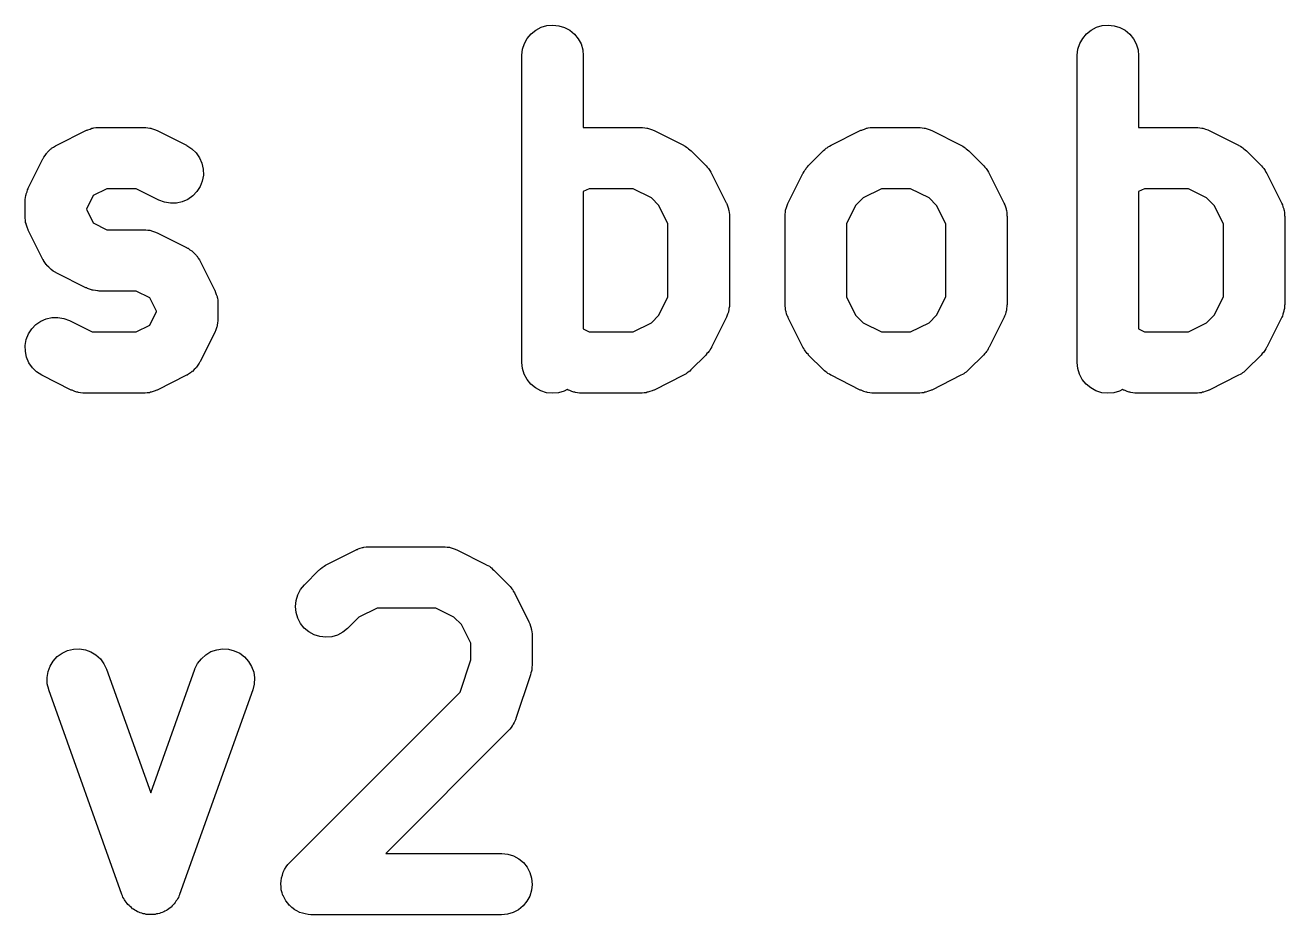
# Model space of a CAD drawing. Extents: x 89.4 to 162.8, y -140.2 to -79.8.
# Drawn here: x 144.73 to 150.89, y -139.26 to -134.91 of the extents above; entities that cross this region are included whole.
import ezdxf

# ---------------------------------------------------------------- set-up
doc = ezdxf.new("R2010")
doc.units = 0
doc.header["$MEASUREMENT"] = 0
doc.layers.add('BLACK', color=7, linetype='CONTINUOUS')

msp = doc.modelspace()

# ---------------------------------------------------------------- linework, layer by layer
at = {"layer": 'BLACK', "linetype": 'CONTINUOUS'}
for p, q in [((147.183, -134.979), (147.202, -134.956)), ((147.202, -134.956), (147.225, -134.938)), ((147.225, -134.938), (147.251, -134.924)), ((147.251, -134.924), (147.279, -134.916)), ((147.279, -134.916), (147.308, -134.914)), ((147.308, -134.914), (147.337, -134.917)), ((147.337, -134.917), (147.365, -134.925)), ((147.365, -134.925), (147.391, -134.939)), ((147.391, -134.939), (147.414, -134.958)), ((147.414, -134.958), (147.432, -134.981)), ((149.898, -134.979), (149.916, -134.956)), ((149.916, -134.956), (149.939, -134.938)), ((149.939, -134.938), (149.965, -134.924)), ((149.965, -134.924), (149.993, -134.916)), ((149.993, -134.916), (150.022, -134.914)), ((150.022, -134.914), (150.052, -134.917)), ((150.052, -134.917), (150.08, -134.925)), ((150.08, -134.925), (150.105, -134.939)), ((150.105, -134.939), (150.128, -134.958)), ((150.128, -134.958), (150.146, -134.981)), ((147.16, -135.032), (147.169, -135.004)), ((147.169, -135.004), (147.183, -134.979)), ((147.432, -134.981), (147.446, -135.006)), ((147.446, -135.006), (147.454, -135.034)), ((149.875, -135.032), (149.884, -135.004)), ((149.884, -135.004), (149.898, -134.979)), ((150.146, -134.981), (150.16, -135.006)), ((150.16, -135.006), (150.169, -135.034)), ((147.157, -135.061), (147.16, -135.032)), ((147.157, -135.064), (147.157, -135.061)), ((147.157, -136.564), (147.157, -135.064)), ((147.454, -135.034), (147.457, -135.064)), ((147.457, -135.064), (147.457, -135.414)), ((149.871, -135.061), (149.875, -135.032)), ((149.871, -135.064), (149.871, -135.061)), ((149.871, -136.564), (149.871, -135.064)), ((150.169, -135.034), (150.171, -135.064)), ((150.171, -135.064), (150.171, -135.414)), ((144.883, -135.501), (145.026, -135.429)), ((145.026, -135.429), (145.028, -135.428)), ((145.028, -135.428), (145.032, -135.427)), ((145.032, -135.427), (145.036, -135.425)), ((145.036, -135.425), (145.046, -135.422)), ((145.046, -135.422), (145.055, -135.418)), ((145.055, -135.418), (145.059, -135.418)), ((145.059, -135.418), (145.064, -135.416)), ((145.064, -135.416), (145.074, -135.415)), ((145.074, -135.415), (145.084, -135.414)), ((145.084, -135.414), (145.088, -135.414)), ((145.088, -135.414), (145.093, -135.414)), ((145.093, -135.414), (145.307, -135.414)), ((145.307, -135.414), (145.309, -135.414)), ((145.309, -135.414), (145.314, -135.414)), ((145.314, -135.414), (145.318, -135.414)), ((145.318, -135.414), (145.328, -135.416)), ((145.328, -135.416), (145.338, -135.417)), ((145.338, -135.417), (145.343, -135.418)), ((145.343, -135.418), (145.347, -135.419)), ((145.347, -135.419), (145.356, -135.423)), ((145.356, -135.423), (145.366, -135.426)), ((145.366, -135.426), (145.37, -135.428)), ((145.37, -135.428), (145.374, -135.429)), ((145.374, -135.429), (145.517, -135.501)), ((147.457, -135.414), (147.736, -135.414)), ((147.736, -135.414), (147.738, -135.414)), ((147.738, -135.414), (147.742, -135.414)), ((147.742, -135.414), (147.747, -135.414)), ((147.747, -135.414), (147.757, -135.416)), ((147.757, -135.416), (147.767, -135.417)), ((147.767, -135.417), (147.771, -135.418)), ((147.771, -135.418), (147.775, -135.419)), ((147.775, -135.419), (147.785, -135.423)), ((147.785, -135.423), (147.795, -135.426)), ((147.795, -135.426), (147.799, -135.428)), ((147.799, -135.428), (147.803, -135.429)), ((147.803, -135.429), (147.946, -135.501)), ((148.669, -135.501), (148.811, -135.429)), ((148.811, -135.429), (148.813, -135.428)), ((148.813, -135.428), (148.818, -135.427)), ((148.818, -135.427), (148.821, -135.425)), ((148.821, -135.425), (148.831, -135.422)), ((148.831, -135.422), (148.841, -135.418)), ((148.841, -135.418), (148.845, -135.418)), ((148.845, -135.418), (148.849, -135.416)), ((148.849, -135.416), (148.86, -135.415)), ((148.86, -135.415), (148.87, -135.414)), ((148.87, -135.414), (148.874, -135.414)), ((148.874, -135.414), (148.879, -135.414)), ((148.879, -135.414), (149.093, -135.414)), ((149.093, -135.414), (149.095, -135.414)), ((149.095, -135.414), (149.099, -135.414)), ((149.099, -135.414), (149.104, -135.414)), ((149.104, -135.414), (149.114, -135.416)), ((149.114, -135.416), (149.124, -135.417)), ((149.124, -135.417), (149.128, -135.418)), ((149.128, -135.418), (149.133, -135.419)), ((149.133, -135.419), (149.142, -135.423)), ((149.142, -135.423), (149.152, -135.426)), ((149.152, -135.426), (149.156, -135.428)), ((149.156, -135.428), (149.16, -135.429)), ((149.16, -135.429), (149.303, -135.501)), ((150.171, -135.414), (150.45, -135.414)), ((150.45, -135.414), (150.452, -135.414)), ((150.452, -135.414), (150.456, -135.414)), ((150.456, -135.414), (150.461, -135.414)), ((150.461, -135.414), (150.471, -135.416)), ((150.471, -135.416), (150.481, -135.417)), ((150.481, -135.417), (150.485, -135.418)), ((150.485, -135.418), (150.49, -135.419)), ((150.49, -135.419), (150.499, -135.423)), ((150.499, -135.423), (150.509, -135.426)), ((150.509, -135.426), (150.513, -135.428)), ((150.513, -135.428), (150.517, -135.429)), ((150.517, -135.429), (150.66, -135.501)), ((144.858, -135.516), (144.868, -135.51)), ((144.868, -135.51), (144.877, -135.504)), ((144.877, -135.504), (144.88, -135.503)), ((144.88, -135.503), (144.883, -135.501)), ((145.517, -135.501), (145.519, -135.502)), ((145.519, -135.502), (145.544, -135.518)), ((147.946, -135.501), (147.948, -135.502)), ((147.948, -135.502), (147.955, -135.506)), ((147.955, -135.506), (147.962, -135.51)), ((147.962, -135.51), (147.967, -135.514)), ((147.967, -135.514), (147.972, -135.518)), ((148.644, -135.516), (148.649, -135.513)), ((148.649, -135.513), (148.654, -135.509)), ((148.654, -135.509), (148.661, -135.505)), ((148.661, -135.505), (148.669, -135.501)), ((149.303, -135.501), (149.305, -135.502)), ((149.305, -135.502), (149.312, -135.506)), ((149.312, -135.506), (149.319, -135.51)), ((149.319, -135.51), (149.324, -135.514)), ((149.324, -135.514), (149.329, -135.518)), ((150.66, -135.501), (150.662, -135.502)), ((150.662, -135.502), (150.669, -135.506)), ((150.669, -135.506), (150.676, -135.51)), ((150.676, -135.51), (150.681, -135.514)), ((150.681, -135.514), (150.686, -135.518)), ((144.744, -135.711), (144.816, -135.568)), ((144.816, -135.568), (144.817, -135.566)), ((144.817, -135.566), (144.819, -135.563)), ((144.819, -135.563), (144.82, -135.56)), ((144.82, -135.56), (144.827, -135.551)), ((144.827, -135.551), (144.833, -135.541)), ((144.833, -135.541), (144.835, -135.539)), ((144.835, -135.539), (144.837, -135.537)), ((144.837, -135.537), (144.845, -135.529)), ((144.845, -135.529), (144.853, -135.52)), ((144.853, -135.52), (144.856, -135.519)), ((144.856, -135.519), (144.858, -135.516)), ((145.544, -135.518), (145.565, -135.538)), ((145.565, -135.538), (145.581, -135.562)), ((145.581, -135.562), (145.593, -135.589)), ((147.972, -135.518), (147.978, -135.524)), ((147.978, -135.524), (147.985, -135.529)), ((147.985, -135.529), (148.056, -135.6)), ((148.558, -135.6), (148.63, -135.529)), ((148.63, -135.529), (148.631, -135.527)), ((148.631, -135.527), (148.638, -135.522)), ((148.638, -135.522), (148.644, -135.516)), ((149.329, -135.518), (149.335, -135.524)), ((149.335, -135.524), (149.342, -135.529)), ((149.342, -135.529), (149.413, -135.6)), ((150.686, -135.518), (150.692, -135.524)), ((150.692, -135.524), (150.699, -135.529)), ((150.699, -135.529), (150.77, -135.6)), ((145.593, -135.589), (145.599, -135.618)), ((145.599, -135.618), (145.6, -135.647)), ((148.056, -135.6), (148.058, -135.602)), ((148.058, -135.602), (148.063, -135.608)), ((148.063, -135.608), (148.069, -135.615)), ((148.069, -135.615), (148.072, -135.62)), ((148.072, -135.62), (148.076, -135.625)), ((148.076, -135.625), (148.08, -135.632)), ((148.08, -135.632), (148.084, -135.639)), ((148.53, -135.639), (148.531, -135.637)), ((148.531, -135.637), (148.536, -135.63)), ((148.536, -135.63), (148.54, -135.623)), ((148.54, -135.623), (148.544, -135.618)), ((148.544, -135.618), (148.547, -135.613)), ((148.547, -135.613), (148.553, -135.607)), ((148.553, -135.607), (148.558, -135.6)), ((149.413, -135.6), (149.415, -135.602)), ((149.415, -135.602), (149.42, -135.608)), ((149.42, -135.608), (149.426, -135.615)), ((149.426, -135.615), (149.429, -135.62)), ((149.429, -135.62), (149.433, -135.625)), ((149.433, -135.625), (149.437, -135.632)), ((149.437, -135.632), (149.441, -135.639)), ((150.77, -135.6), (150.772, -135.602)), ((150.772, -135.602), (150.777, -135.608)), ((150.777, -135.608), (150.783, -135.615)), ((150.783, -135.615), (150.786, -135.62)), ((150.786, -135.62), (150.79, -135.625)), ((150.79, -135.625), (150.794, -135.632)), ((150.794, -135.632), (150.798, -135.639)), ((145.594, -135.676), (145.584, -135.703)), ((145.6, -135.647), (145.594, -135.676)), ((148.084, -135.639), (148.156, -135.782)), ((148.459, -135.782), (148.53, -135.639)), ((149.441, -135.639), (149.513, -135.782)), ((150.798, -135.639), (150.87, -135.782)), ((144.729, -135.767), (144.731, -135.757)), ((144.731, -135.757), (144.732, -135.747)), ((144.732, -135.747), (144.733, -135.742)), ((144.733, -135.742), (144.734, -135.738)), ((144.734, -135.738), (144.738, -135.729)), ((144.738, -135.729), (144.741, -135.719)), ((144.741, -135.719), (144.743, -135.715)), ((144.743, -135.715), (144.744, -135.711)), ((145.062, -135.747), (145.029, -135.813)), ((145.128, -135.714), (145.062, -135.747)), ((145.272, -135.714), (145.128, -135.714)), ((145.383, -135.769), (145.272, -135.714)), ((145.548, -135.749), (145.524, -135.766)), ((145.568, -135.728), (145.548, -135.749)), ((145.584, -135.703), (145.568, -135.728)), ((147.485, -135.714), (147.457, -135.728)), ((147.457, -135.728), (147.457, -136.399)), ((147.7, -135.714), (147.485, -135.714)), ((147.79, -135.758), (147.7, -135.714)), ((147.827, -135.795), (147.79, -135.758)), ((148.825, -135.758), (148.788, -135.795)), ((148.914, -135.714), (148.825, -135.758)), ((149.057, -135.714), (148.914, -135.714)), ((149.147, -135.758), (149.057, -135.714)), ((149.184, -135.795), (149.147, -135.758)), ((150.2, -135.714), (150.171, -135.728)), ((150.171, -135.728), (150.171, -136.399)), ((150.415, -135.714), (150.2, -135.714)), ((150.504, -135.758), (150.415, -135.714)), ((150.541, -135.795), (150.504, -135.758)), ((144.729, -135.771), (144.729, -135.767)), ((144.729, -135.776), (144.729, -135.771)), ((144.729, -135.778), (144.729, -135.776)), ((144.729, -135.849), (144.729, -135.778)), ((145.029, -135.813), (145.029, -135.814)), ((145.029, -135.814), (145.062, -135.88)), ((145.41, -135.78), (145.383, -135.769)), ((145.439, -135.785), (145.41, -135.78)), ((145.468, -135.784), (145.439, -135.785)), ((145.497, -135.777), (145.468, -135.784)), ((145.524, -135.766), (145.497, -135.777)), ((147.871, -135.885), (147.827, -135.795)), ((148.156, -135.782), (148.157, -135.784)), ((148.157, -135.784), (148.158, -135.788)), ((148.158, -135.788), (148.16, -135.792)), ((148.16, -135.792), (148.163, -135.802)), ((148.163, -135.802), (148.167, -135.812)), ((148.167, -135.812), (148.167, -135.816)), ((148.167, -135.816), (148.169, -135.82)), ((148.169, -135.82), (148.17, -135.83)), ((148.445, -135.828), (148.446, -135.818)), ((148.446, -135.818), (148.447, -135.814)), ((148.447, -135.814), (148.448, -135.81)), ((148.448, -135.81), (148.452, -135.8)), ((148.452, -135.8), (148.455, -135.79)), ((148.455, -135.79), (148.457, -135.786)), ((148.457, -135.786), (148.459, -135.782)), ((148.788, -135.795), (148.743, -135.885)), ((149.229, -135.885), (149.184, -135.795)), ((149.513, -135.782), (149.514, -135.784)), ((149.514, -135.784), (149.515, -135.788)), ((149.515, -135.788), (149.517, -135.792)), ((149.517, -135.792), (149.52, -135.802)), ((149.52, -135.802), (149.524, -135.812)), ((149.524, -135.812), (149.524, -135.816)), ((149.524, -135.816), (149.526, -135.82)), ((149.526, -135.82), (149.527, -135.83)), ((150.586, -135.885), (150.541, -135.795)), ((150.87, -135.782), (150.871, -135.784)), ((150.871, -135.784), (150.872, -135.788)), ((150.872, -135.788), (150.874, -135.792)), ((150.874, -135.792), (150.877, -135.802)), ((150.877, -135.802), (150.881, -135.812)), ((150.881, -135.812), (150.882, -135.816)), ((150.882, -135.816), (150.883, -135.82)), ((150.883, -135.82), (150.884, -135.83)), ((144.729, -135.854), (144.729, -135.849)), ((144.729, -135.858), (144.729, -135.854)), ((144.73, -135.868), (144.729, -135.858)), ((144.731, -135.878), (144.73, -135.868)), ((144.733, -135.883), (144.731, -135.878)), ((144.733, -135.887), (144.733, -135.883)), ((145.062, -135.88), (145.128, -135.914)), ((148.17, -135.83), (148.171, -135.84)), ((148.171, -135.84), (148.171, -135.845)), ((148.171, -135.845), (148.171, -135.849)), ((148.171, -135.849), (148.171, -136.278)), ((148.443, -135.838), (148.445, -135.828)), ((148.443, -135.843), (148.443, -135.838)), ((148.443, -135.847), (148.443, -135.843)), ((148.443, -135.849), (148.443, -135.847)), ((148.443, -136.278), (148.443, -135.849)), ((149.527, -135.83), (149.528, -135.84)), ((149.528, -135.84), (149.528, -135.845)), ((149.528, -135.845), (149.529, -135.849)), ((149.529, -135.849), (149.529, -136.278)), ((150.884, -135.83), (150.885, -135.84)), ((150.885, -135.84), (150.885, -135.845)), ((150.885, -135.845), (150.886, -135.849)), ((150.886, -135.849), (150.886, -136.278)), ((144.737, -135.897), (144.733, -135.887)), ((144.74, -135.906), (144.737, -135.897)), ((144.742, -135.91), (144.74, -135.906)), ((144.743, -135.914), (144.742, -135.91)), ((144.744, -135.916), (144.743, -135.914)), ((144.816, -136.059), (144.744, -135.916)), ((145.128, -135.914), (145.307, -135.914)), ((145.307, -135.914), (145.309, -135.914)), ((145.309, -135.914), (145.314, -135.914)), ((145.314, -135.914), (145.318, -135.914)), ((145.318, -135.914), (145.328, -135.916)), ((145.328, -135.916), (145.338, -135.917)), ((145.338, -135.917), (145.343, -135.918)), ((145.343, -135.918), (145.347, -135.919)), ((145.347, -135.919), (145.356, -135.923)), ((145.356, -135.923), (145.366, -135.926)), ((145.366, -135.926), (145.37, -135.928)), ((145.37, -135.928), (145.374, -135.929)), ((145.374, -135.929), (145.517, -136.001)), ((147.871, -136.242), (147.871, -135.885)), ((148.743, -135.885), (148.743, -136.242)), ((149.229, -136.242), (149.229, -135.885)), ((150.586, -136.242), (150.586, -135.885)), ((145.517, -136.001), (145.519, -136.002)), ((145.519, -136.002), (145.522, -136.004)), ((145.522, -136.004), (145.525, -136.005)), ((145.525, -136.005), (145.534, -136.012)), ((144.818, -136.062), (144.816, -136.059)), ((144.819, -136.065), (144.818, -136.062)), ((144.825, -136.074), (144.819, -136.065)), ((145.534, -136.012), (145.544, -136.018)), ((145.544, -136.018), (145.546, -136.02)), ((145.546, -136.02), (145.548, -136.022)), ((145.548, -136.022), (145.556, -136.03)), ((145.556, -136.03), (145.565, -136.038)), ((145.565, -136.038), (145.566, -136.041)), ((145.566, -136.041), (145.569, -136.043)), ((145.569, -136.043), (145.575, -136.053)), ((145.575, -136.053), (145.581, -136.062)), ((145.581, -136.062), (145.582, -136.065)), ((145.582, -136.065), (145.584, -136.068)), ((145.584, -136.068), (145.656, -136.211)), ((144.831, -136.084), (144.825, -136.074)), ((144.834, -136.086), (144.831, -136.084)), ((144.835, -136.089), (144.834, -136.086)), ((144.844, -136.097), (144.835, -136.089)), ((144.852, -136.105), (144.844, -136.097)), ((144.854, -136.107), (144.852, -136.105)), ((144.856, -136.109), (144.854, -136.107)), ((144.866, -136.116), (144.856, -136.109)), ((144.875, -136.122), (144.866, -136.116)), ((144.878, -136.124), (144.875, -136.122)), ((144.881, -136.125), (144.878, -136.124)), ((144.883, -136.126), (144.881, -136.125)), ((145.026, -136.198), (144.883, -136.126)), ((145.03, -136.199), (145.026, -136.198)), ((145.034, -136.201), (145.03, -136.199)), ((145.044, -136.205), (145.034, -136.201)), ((145.053, -136.208), (145.044, -136.205)), ((145.057, -136.209), (145.053, -136.208)), ((145.062, -136.21), (145.057, -136.209)), ((145.072, -136.211), (145.062, -136.21)), ((145.082, -136.213), (145.072, -136.211)), ((145.086, -136.213), (145.082, -136.213)), ((145.091, -136.214), (145.086, -136.213)), ((145.093, -136.214), (145.091, -136.214)), ((145.272, -136.214), (145.093, -136.214)), ((145.338, -136.247), (145.272, -136.214)), ((145.371, -136.313), (145.338, -136.247)), ((145.656, -136.211), (145.657, -136.213)), ((145.657, -136.213), (145.658, -136.217)), ((145.658, -136.217), (145.66, -136.221)), ((145.66, -136.221), (145.663, -136.231)), ((145.663, -136.231), (145.667, -136.24)), ((145.667, -136.24), (145.667, -136.244)), ((145.667, -136.244), (145.669, -136.249)), ((145.669, -136.249), (145.67, -136.259)), ((147.827, -136.332), (147.871, -136.242)), ((148.743, -136.242), (148.788, -136.332)), ((149.184, -136.332), (149.229, -136.242)), ((150.541, -136.332), (150.586, -136.242)), ((145.338, -136.38), (145.371, -136.314)), ((145.371, -136.314), (145.371, -136.313)), ((145.67, -136.259), (145.671, -136.269)), ((145.671, -136.269), (145.671, -136.273)), ((145.671, -136.273), (145.671, -136.278)), ((145.671, -136.278), (145.671, -136.349)), ((148.167, -136.313), (148.166, -136.318)), ((148.168, -136.309), (148.167, -136.313)), ((148.169, -136.299), (148.168, -136.309)), ((148.171, -136.289), (148.169, -136.299)), ((148.171, -136.278), (148.171, -136.28)), ((148.171, -136.28), (148.171, -136.284)), ((148.171, -136.284), (148.171, -136.289)), ((148.443, -136.282), (148.443, -136.278)), ((148.443, -136.287), (148.443, -136.282)), ((148.445, -136.297), (148.443, -136.287)), ((148.446, -136.307), (148.445, -136.297)), ((148.447, -136.311), (148.446, -136.307)), ((148.448, -136.316), (148.447, -136.311)), ((149.524, -136.313), (149.523, -136.318)), ((149.525, -136.309), (149.524, -136.313)), ((149.526, -136.299), (149.525, -136.309)), ((149.528, -136.289), (149.526, -136.299)), ((149.529, -136.28), (149.528, -136.284)), ((149.528, -136.284), (149.528, -136.289)), ((149.529, -136.278), (149.529, -136.28)), ((150.881, -136.313), (150.88, -136.318)), ((150.882, -136.309), (150.881, -136.313)), ((150.884, -136.299), (150.882, -136.309)), ((150.885, -136.289), (150.884, -136.299)), ((150.886, -136.28), (150.885, -136.284)), ((150.885, -136.284), (150.885, -136.289)), ((150.886, -136.278), (150.886, -136.28)), ((144.781, -136.378), (144.805, -136.362)), ((144.805, -136.362), (144.832, -136.35)), ((144.832, -136.35), (144.86, -136.343)), ((144.86, -136.343), (144.889, -136.343)), ((144.889, -136.343), (144.918, -136.348)), ((144.918, -136.348), (144.946, -136.358)), ((144.946, -136.358), (145.057, -136.414)), ((145.669, -136.37), (145.668, -136.38)), ((145.671, -136.36), (145.669, -136.37)), ((145.671, -136.349), (145.671, -136.351)), ((145.671, -136.351), (145.671, -136.356)), ((145.671, -136.356), (145.671, -136.36)), ((147.7, -136.414), (147.79, -136.369)), ((147.79, -136.369), (147.827, -136.332)), ((148.156, -136.345), (148.084, -136.488)), ((148.157, -136.341), (148.156, -136.345)), ((148.159, -136.337), (148.157, -136.341)), ((148.162, -136.327), (148.159, -136.337)), ((148.166, -136.318), (148.162, -136.327)), ((148.451, -136.325), (148.448, -136.316)), ((148.454, -136.335), (148.451, -136.325)), ((148.456, -136.339), (148.454, -136.335)), ((148.458, -136.343), (148.456, -136.339)), ((148.459, -136.345), (148.458, -136.343)), ((148.53, -136.488), (148.459, -136.345)), ((148.788, -136.332), (148.825, -136.369)), ((148.825, -136.369), (148.914, -136.414)), ((149.057, -136.414), (149.147, -136.369)), ((149.147, -136.369), (149.184, -136.332)), ((149.513, -136.345), (149.441, -136.488)), ((149.514, -136.341), (149.513, -136.345)), ((149.516, -136.337), (149.514, -136.341)), ((149.52, -136.327), (149.516, -136.337)), ((149.523, -136.318), (149.52, -136.327)), ((150.415, -136.414), (150.504, -136.369)), ((150.504, -136.369), (150.541, -136.332)), ((150.87, -136.345), (150.798, -136.488)), ((150.871, -136.341), (150.87, -136.345)), ((150.874, -136.337), (150.871, -136.341)), ((150.877, -136.327), (150.874, -136.337)), ((150.88, -136.318), (150.877, -136.327)), ((144.734, -136.451), (144.745, -136.424)), ((144.745, -136.424), (144.761, -136.399)), ((144.761, -136.399), (144.781, -136.378)), ((145.057, -136.414), (145.272, -136.414)), ((145.272, -136.414), (145.338, -136.38)), ((145.656, -136.416), (145.584, -136.559)), ((145.657, -136.412), (145.656, -136.416)), ((145.659, -136.408), (145.657, -136.412)), ((145.662, -136.399), (145.659, -136.408)), ((145.666, -136.389), (145.662, -136.399)), ((145.667, -136.385), (145.666, -136.389)), ((145.668, -136.38), (145.667, -136.385)), ((147.457, -136.399), (147.485, -136.414)), ((147.485, -136.414), (147.7, -136.414)), ((148.914, -136.414), (149.057, -136.414)), ((150.171, -136.399), (150.2, -136.414)), ((150.2, -136.414), (150.415, -136.414)), ((144.729, -136.48), (144.734, -136.451)), ((144.73, -136.509), (144.729, -136.48)), ((148.079, -136.497), (148.075, -136.504)), ((148.083, -136.49), (148.079, -136.497)), ((148.084, -136.488), (148.083, -136.49)), ((148.535, -136.495), (148.53, -136.488)), ((148.538, -136.502), (148.535, -136.495)), ((149.436, -136.497), (149.432, -136.504)), ((149.44, -136.49), (149.436, -136.497)), ((149.441, -136.488), (149.44, -136.49)), ((150.793, -136.497), (150.789, -136.504)), ((150.797, -136.49), (150.793, -136.497)), ((150.798, -136.488), (150.797, -136.49)), ((144.736, -136.538), (144.73, -136.509)), ((144.747, -136.565), (144.736, -136.538)), ((145.583, -136.561), (145.581, -136.564)), ((145.584, -136.559), (145.583, -136.561)), ((148.056, -136.527), (147.985, -136.598)), ((148.061, -136.52), (148.056, -136.527)), ((148.067, -136.514), (148.061, -136.52)), ((148.071, -136.509), (148.067, -136.514)), ((148.075, -136.504), (148.071, -136.509)), ((148.542, -136.507), (148.538, -136.502)), ((148.546, -136.513), (148.542, -136.507)), ((148.551, -136.519), (148.546, -136.513)), ((148.557, -136.525), (148.551, -136.519)), ((148.558, -136.527), (148.557, -136.525)), ((148.63, -136.598), (148.558, -136.527)), ((149.413, -136.527), (149.342, -136.598)), ((149.419, -136.52), (149.413, -136.527)), ((149.424, -136.514), (149.419, -136.52)), ((149.428, -136.509), (149.424, -136.514)), ((149.432, -136.504), (149.428, -136.509)), ((150.77, -136.527), (150.699, -136.598)), ((150.776, -136.52), (150.77, -136.527)), ((150.782, -136.514), (150.776, -136.52)), ((150.785, -136.509), (150.782, -136.514)), ((150.789, -136.504), (150.785, -136.509)), ((144.764, -136.589), (144.747, -136.565)), ((144.785, -136.609), (144.764, -136.589)), ((144.81, -136.625), (144.785, -136.609)), ((145.523, -136.623), (145.52, -136.625)), ((145.532, -136.617), (145.523, -136.623)), ((145.542, -136.611), (145.532, -136.617)), ((145.544, -136.608), (145.542, -136.611)), ((145.547, -136.607), (145.544, -136.608)), ((145.555, -136.598), (145.547, -136.607)), ((145.563, -136.591), (145.555, -136.598)), ((145.565, -136.588), (145.563, -136.591)), ((145.567, -136.586), (145.565, -136.588)), ((145.573, -136.576), (145.567, -136.586)), ((145.58, -136.567), (145.573, -136.576)), ((145.581, -136.564), (145.58, -136.567)), ((147.16, -136.593), (147.157, -136.564)), ((147.168, -136.621), (147.16, -136.593)), ((147.182, -136.647), (147.168, -136.621)), ((147.953, -136.622), (147.946, -136.626)), ((147.96, -136.618), (147.953, -136.622)), ((147.965, -136.614), (147.96, -136.618)), ((147.97, -136.611), (147.965, -136.614)), ((147.977, -136.605), (147.97, -136.611)), ((147.983, -136.6), (147.977, -136.605)), ((147.985, -136.598), (147.983, -136.6)), ((148.636, -136.604), (148.63, -136.598)), ((148.642, -136.609), (148.636, -136.604)), ((148.647, -136.613), (148.642, -136.609)), ((148.652, -136.617), (148.647, -136.613)), ((148.66, -136.621), (148.652, -136.617)), ((148.667, -136.625), (148.66, -136.621)), ((149.31, -136.622), (149.303, -136.626)), ((149.317, -136.618), (149.31, -136.622)), ((149.322, -136.614), (149.317, -136.618)), ((149.328, -136.611), (149.322, -136.614)), ((149.334, -136.605), (149.328, -136.611)), ((149.34, -136.6), (149.334, -136.605)), ((149.342, -136.598), (149.34, -136.6)), ((149.874, -136.593), (149.871, -136.564)), ((149.883, -136.621), (149.874, -136.593)), ((149.896, -136.647), (149.883, -136.621)), ((150.667, -136.622), (150.66, -136.626)), ((150.675, -136.618), (150.667, -136.622)), ((150.679, -136.614), (150.675, -136.618)), ((150.685, -136.611), (150.679, -136.614)), ((150.691, -136.605), (150.685, -136.611)), ((150.697, -136.6), (150.691, -136.605)), ((150.699, -136.598), (150.697, -136.6)), ((144.811, -136.626), (144.81, -136.625)), ((144.954, -136.698), (144.811, -136.626)), ((145.517, -136.626), (145.374, -136.698)), ((145.52, -136.625), (145.517, -136.626)), ((147.201, -136.669), (147.182, -136.647)), ((147.223, -136.688), (147.201, -136.669)), ((147.946, -136.626), (147.803, -136.698)), ((148.669, -136.626), (148.667, -136.625)), ((148.811, -136.698), (148.669, -136.626)), ((149.303, -136.626), (149.16, -136.698)), ((149.915, -136.669), (149.896, -136.647)), ((149.938, -136.688), (149.915, -136.669)), ((150.66, -136.626), (150.517, -136.698)), ((144.958, -136.699), (144.954, -136.698)), ((144.962, -136.701), (144.958, -136.699)), ((144.972, -136.705), (144.962, -136.701)), ((144.982, -136.708), (144.972, -136.705)), ((144.986, -136.709), (144.982, -136.708)), ((144.99, -136.71), (144.986, -136.709)), ((145, -136.711), (144.99, -136.71)), ((145.011, -136.713), (145, -136.711)), ((145.015, -136.713), (145.011, -136.713)), ((145.019, -136.714), (145.015, -136.713)), ((145.021, -136.714), (145.019, -136.714)), ((145.307, -136.714), (145.021, -136.714)), ((145.312, -136.713), (145.307, -136.714)), ((145.316, -136.713), (145.312, -136.713)), ((145.326, -136.712), (145.316, -136.713)), ((145.336, -136.711), (145.326, -136.712)), ((145.341, -136.709), (145.336, -136.711)), ((145.345, -136.709), (145.341, -136.709)), ((145.354, -136.705), (145.345, -136.709)), ((145.364, -136.702), (145.354, -136.705)), ((145.368, -136.7), (145.364, -136.702)), ((145.372, -136.699), (145.368, -136.7)), ((145.374, -136.698), (145.372, -136.699)), ((147.249, -136.702), (147.223, -136.688)), ((147.277, -136.711), (147.249, -136.702)), ((147.306, -136.714), (147.277, -136.711)), ((147.335, -136.711), (147.306, -136.714)), ((147.363, -136.703), (147.335, -136.711)), ((147.378, -136.695), (147.363, -136.703)), ((147.383, -136.698), (147.378, -136.695)), ((147.387, -136.699), (147.383, -136.698)), ((147.391, -136.701), (147.387, -136.699)), ((147.401, -136.705), (147.391, -136.701)), ((147.41, -136.708), (147.401, -136.705)), ((147.415, -136.709), (147.41, -136.708)), ((147.419, -136.71), (147.415, -136.709)), ((147.429, -136.711), (147.419, -136.71)), ((147.439, -136.713), (147.429, -136.711)), ((147.444, -136.713), (147.439, -136.713)), ((147.448, -136.714), (147.444, -136.713)), ((147.45, -136.714), (147.448, -136.714)), ((147.736, -136.714), (147.45, -136.714)), ((147.74, -136.713), (147.736, -136.714)), ((147.745, -136.713), (147.74, -136.713)), ((147.755, -136.712), (147.745, -136.713)), ((147.765, -136.711), (147.755, -136.712)), ((147.769, -136.709), (147.765, -136.711)), ((147.773, -136.709), (147.769, -136.709)), ((147.783, -136.705), (147.773, -136.709)), ((147.793, -136.702), (147.783, -136.705)), ((147.797, -136.7), (147.793, -136.702)), ((147.801, -136.699), (147.797, -136.7)), ((147.803, -136.698), (147.801, -136.699)), ((148.816, -136.699), (148.811, -136.698)), ((148.819, -136.701), (148.816, -136.699)), ((148.829, -136.705), (148.819, -136.701)), ((148.839, -136.708), (148.829, -136.705)), ((148.843, -136.709), (148.839, -136.708)), ((148.847, -136.71), (148.843, -136.709)), ((148.858, -136.711), (148.847, -136.71)), ((148.868, -136.713), (148.858, -136.711)), ((148.872, -136.713), (148.868, -136.713)), ((148.876, -136.714), (148.872, -136.713)), ((148.879, -136.714), (148.876, -136.714)), ((149.093, -136.714), (148.879, -136.714)), ((149.097, -136.713), (149.093, -136.714)), ((149.102, -136.713), (149.097, -136.713)), ((149.112, -136.712), (149.102, -136.713)), ((149.122, -136.711), (149.112, -136.712)), ((149.126, -136.709), (149.122, -136.711)), ((149.131, -136.709), (149.126, -136.709)), ((149.14, -136.705), (149.131, -136.709)), ((149.15, -136.702), (149.14, -136.705)), ((149.154, -136.7), (149.15, -136.702)), ((149.158, -136.699), (149.154, -136.7)), ((149.16, -136.698), (149.158, -136.699)), ((149.963, -136.702), (149.938, -136.688)), ((149.991, -136.711), (149.963, -136.702)), ((150.02, -136.714), (149.991, -136.711)), ((150.05, -136.711), (150.02, -136.714)), ((150.078, -136.703), (150.05, -136.711)), ((150.092, -136.695), (150.078, -136.703)), ((150.097, -136.698), (150.092, -136.695)), ((150.101, -136.699), (150.097, -136.698)), ((150.105, -136.701), (150.101, -136.699)), ((150.115, -136.705), (150.105, -136.701)), ((150.125, -136.708), (150.115, -136.705)), ((150.129, -136.709), (150.125, -136.708)), ((150.133, -136.71), (150.129, -136.709)), ((150.143, -136.711), (150.133, -136.71)), ((150.153, -136.713), (150.143, -136.711)), ((150.158, -136.713), (150.153, -136.713)), ((150.162, -136.714), (150.158, -136.713)), ((150.164, -136.714), (150.162, -136.714)), ((150.45, -136.714), (150.164, -136.714)), ((150.454, -136.713), (150.45, -136.714)), ((150.459, -136.713), (150.454, -136.713)), ((150.469, -136.712), (150.459, -136.713)), ((150.479, -136.711), (150.469, -136.712)), ((150.483, -136.709), (150.479, -136.711)), ((150.488, -136.709), (150.483, -136.709)), ((150.497, -136.705), (150.488, -136.709)), ((150.507, -136.702), (150.497, -136.705)), ((150.511, -136.7), (150.507, -136.702)), ((150.515, -136.699), (150.511, -136.7)), ((150.517, -136.698), (150.515, -136.699)), ((146.204, -137.551), (146.347, -137.479)), ((146.347, -137.479), (146.349, -137.478)), ((146.349, -137.478), (146.353, -137.477)), ((146.353, -137.477), (146.357, -137.475)), ((146.357, -137.475), (146.367, -137.472)), ((146.367, -137.472), (146.377, -137.468)), ((146.377, -137.468), (146.381, -137.468)), ((146.381, -137.468), (146.385, -137.466)), ((146.385, -137.466), (146.395, -137.465)), ((146.395, -137.465), (146.405, -137.464)), ((146.405, -137.464), (146.41, -137.464)), ((146.41, -137.464), (146.414, -137.464)), ((146.414, -137.464), (146.771, -137.464)), ((146.771, -137.464), (146.774, -137.464)), ((146.774, -137.464), (146.778, -137.464)), ((146.778, -137.464), (146.782, -137.464)), ((146.782, -137.464), (146.792, -137.466)), ((146.792, -137.466), (146.803, -137.467)), ((146.803, -137.467), (146.807, -137.468)), ((146.807, -137.468), (146.811, -137.469)), ((146.811, -137.469), (146.821, -137.473)), ((146.821, -137.473), (146.831, -137.476)), ((146.831, -137.476), (146.834, -137.478)), ((146.834, -137.478), (146.839, -137.479)), ((146.839, -137.479), (146.981, -137.551)), ((146.094, -137.65), (146.165, -137.579)), ((146.165, -137.579), (146.167, -137.577)), ((146.167, -137.577), (146.173, -137.572)), ((146.173, -137.572), (146.18, -137.566)), ((146.18, -137.566), (146.185, -137.563)), ((146.185, -137.563), (146.19, -137.559)), ((146.19, -137.559), (146.197, -137.555)), ((146.197, -137.555), (146.204, -137.551)), ((146.981, -137.551), (146.983, -137.552)), ((146.983, -137.552), (146.99, -137.556)), ((146.99, -137.556), (146.998, -137.56)), ((146.998, -137.56), (147.003, -137.564)), ((147.003, -137.564), (147.008, -137.568)), ((147.008, -137.568), (147.014, -137.574)), ((147.014, -137.574), (147.02, -137.579)), ((147.02, -137.579), (147.092, -137.65)), ((146.075, -137.673), (146.094, -137.65)), ((147.092, -137.65), (147.093, -137.652)), ((147.093, -137.652), (147.099, -137.658)), ((147.099, -137.658), (147.104, -137.665)), ((147.104, -137.665), (147.108, -137.67)), ((147.108, -137.67), (147.112, -137.675)), ((146.05, -137.756), (146.053, -137.727)), ((146.053, -137.727), (146.062, -137.699)), ((146.062, -137.699), (146.075, -137.673)), ((147.112, -137.675), (147.115, -137.682)), ((147.115, -137.682), (147.12, -137.689)), ((147.12, -137.689), (147.191, -137.832)), ((146.053, -137.785), (146.05, -137.756)), ((146.061, -137.813), (146.053, -137.785)), ((146.45, -137.764), (146.36, -137.808)), ((146.736, -137.764), (146.45, -137.764)), ((146.825, -137.808), (146.736, -137.764)), ((146.075, -137.839), (146.061, -137.813)), ((146.093, -137.862), (146.075, -137.839)), ((146.36, -137.808), (146.306, -137.862)), ((146.862, -137.845), (146.825, -137.808)), ((146.907, -137.935), (146.862, -137.845)), ((147.191, -137.832), (147.192, -137.834)), ((147.192, -137.834), (147.194, -137.838)), ((147.194, -137.838), (147.196, -137.842)), ((147.196, -137.842), (147.199, -137.852)), ((147.199, -137.852), (147.202, -137.862)), ((146.116, -137.88), (146.093, -137.862)), ((146.141, -137.895), (146.116, -137.88)), ((146.169, -137.903), (146.141, -137.895)), ((146.198, -137.906), (146.169, -137.903)), ((146.228, -137.904), (146.198, -137.906)), ((146.256, -137.896), (146.228, -137.904)), ((146.282, -137.882), (146.256, -137.896)), ((146.305, -137.864), (146.282, -137.882)), ((146.306, -137.862), (146.305, -137.864)), ((147.202, -137.862), (147.203, -137.866)), ((147.203, -137.866), (147.204, -137.87)), ((147.204, -137.87), (147.205, -137.88)), ((147.205, -137.88), (147.207, -137.89)), ((147.207, -137.89), (147.207, -137.895)), ((147.207, -137.895), (147.207, -137.899)), ((147.207, -137.899), (147.207, -138.042)), ((144.91, -137.984), (144.936, -137.972)), ((144.936, -137.972), (144.965, -137.965)), ((144.965, -137.965), (144.994, -137.964)), ((144.994, -137.964), (145.023, -137.968)), ((145.023, -137.968), (145.05, -137.978)), ((145.05, -137.978), (145.075, -137.993)), ((145.612, -137.992), (145.637, -137.977)), ((145.637, -137.977), (145.665, -137.968)), ((145.665, -137.968), (145.694, -137.964)), ((145.694, -137.964), (145.723, -137.965)), ((145.723, -137.965), (145.751, -137.973)), ((145.751, -137.973), (145.778, -137.985)), ((146.907, -138.018), (146.907, -137.935)), ((144.851, -138.048), (144.866, -138.023)), ((144.866, -138.023), (144.886, -138.001)), ((144.886, -138.001), (144.91, -137.984)), ((145.075, -137.993), (145.097, -138.013)), ((145.097, -138.013), (145.114, -138.037)), ((145.114, -138.037), (145.127, -138.063)), ((145.559, -138.061), (145.572, -138.035)), ((145.572, -138.035), (145.59, -138.012)), ((145.59, -138.012), (145.612, -137.992)), ((145.778, -137.985), (145.801, -138.003)), ((145.801, -138.003), (145.821, -138.025)), ((145.821, -138.025), (145.836, -138.05)), ((146.855, -138.175), (146.907, -138.018)), ((144.836, -138.104), (144.841, -138.075)), ((144.841, -138.075), (144.851, -138.048)), ((145.127, -138.063), (145.343, -138.668)), ((145.343, -138.668), (145.559, -138.063)), ((145.559, -138.063), (145.559, -138.061)), ((145.836, -138.05), (145.846, -138.077)), ((145.846, -138.077), (145.85, -138.106)), ((147.199, -138.09), (147.128, -138.304)), ((147.201, -138.081), (147.199, -138.09)), ((147.204, -138.073), (147.201, -138.081)), ((147.205, -138.067), (147.204, -138.073)), ((147.206, -138.061), (147.205, -138.067)), ((147.207, -138.044), (147.206, -138.053)), ((147.206, -138.053), (147.206, -138.061)), ((147.207, -138.042), (147.207, -138.044)), ((144.837, -138.134), (144.836, -138.104)), ((144.844, -138.162), (144.837, -138.134)), ((144.844, -138.164), (144.844, -138.162)), ((145.848, -138.136), (145.841, -138.164)), ((145.85, -138.106), (145.848, -138.136)), ((145.202, -139.164), (144.844, -138.164)), ((145.841, -138.164), (145.484, -139.164)), ((146.023, -139.008), (146.855, -138.175)), ((147.11, -138.34), (147.104, -138.348)), ((147.112, -138.336), (147.11, -138.34)), ((147.115, -138.332), (147.112, -138.336)), ((147.119, -138.323), (147.115, -138.332)), ((147.124, -138.314), (147.119, -138.323)), ((147.125, -138.31), (147.124, -138.314)), ((147.127, -138.306), (147.125, -138.31)), ((147.128, -138.304), (147.127, -138.306)), ((147.092, -138.362), (146.491, -138.964)), ((147.095, -138.359), (147.092, -138.362)), ((147.098, -138.356), (147.095, -138.359)), ((147.104, -138.348), (147.098, -138.356)), ((146.004, -139.03), (146.013, -139.018)), ((146.013, -139.018), (146.023, -139.008)), ((146.491, -138.964), (147.057, -138.964)), ((147.057, -138.964), (147.059, -138.964)), ((147.059, -138.964), (147.088, -138.967)), ((147.088, -138.967), (147.116, -138.976)), ((147.116, -138.976), (147.142, -138.99)), ((147.142, -138.99), (147.164, -139.009)), ((147.164, -139.009), (147.183, -139.031)), ((145.98, -139.098), (145.982, -139.084)), ((145.982, -139.083), (145.986, -139.07)), ((145.982, -139.084), (145.982, -139.083)), ((145.982, -139.084), (145.982, -139.084)), ((145.986, -139.07), (145.99, -139.056)), ((145.99, -139.055), (145.997, -139.043)), ((145.99, -139.056), (145.99, -139.055)), ((145.99, -139.056), (145.99, -139.056)), ((145.997, -139.043), (146.004, -139.03)), ((146.004, -139.03), (146.004, -139.03)), ((146.004, -139.03), (146.004, -139.03)), ((147.183, -139.031), (147.196, -139.057)), ((147.196, -139.057), (147.204, -139.085)), ((147.204, -139.085), (147.207, -139.115)), ((145.979, -139.113), (145.98, -139.098)), ((145.98, -139.127), (145.979, -139.113)), ((145.979, -139.113), (145.979, -139.113)), ((145.979, -139.113), (145.979, -139.113)), ((145.981, -139.142), (145.98, -139.127)), ((145.985, -139.156), (145.981, -139.142)), ((145.981, -139.142), (145.981, -139.142)), ((145.981, -139.142), (145.981, -139.142)), ((147.204, -139.144), (147.195, -139.172)), ((147.207, -139.115), (147.204, -139.144)), ((145.205, -139.171), (145.202, -139.164)), ((145.207, -139.177), (145.205, -139.171)), ((145.211, -139.184), (145.207, -139.177)), ((145.214, -139.19), (145.211, -139.184)), ((145.218, -139.196), (145.214, -139.19)), ((145.222, -139.202), (145.218, -139.196)), ((145.227, -139.208), (145.222, -139.202)), ((145.231, -139.214), (145.227, -139.208)), ((145.462, -139.204), (145.457, -139.21)), ((145.466, -139.198), (145.462, -139.204)), ((145.471, -139.192), (145.466, -139.198)), ((145.474, -139.186), (145.471, -139.192)), ((145.478, -139.179), (145.474, -139.186)), ((145.48, -139.172), (145.478, -139.179)), ((145.483, -139.166), (145.48, -139.172)), ((145.484, -139.164), (145.483, -139.166)), ((145.989, -139.17), (145.985, -139.156)), ((145.99, -139.17), (145.989, -139.17)), ((145.996, -139.183), (145.99, -139.17)), ((145.99, -139.17), (145.99, -139.17)), ((146.003, -139.196), (145.996, -139.183)), ((146.012, -139.207), (146.003, -139.196)), ((146.003, -139.196), (146.003, -139.196)), ((146.003, -139.196), (146.003, -139.196)), ((146.021, -139.219), (146.012, -139.207)), ((147.181, -139.197), (147.163, -139.22)), ((147.195, -139.172), (147.181, -139.197)), ((145.237, -139.219), (145.231, -139.214)), ((145.242, -139.224), (145.237, -139.219)), ((145.248, -139.229), (145.242, -139.224)), ((145.253, -139.234), (145.248, -139.229)), ((145.259, -139.237), (145.253, -139.234)), ((145.265, -139.242), (145.259, -139.237)), ((145.272, -139.245), (145.265, -139.242)), ((145.278, -139.249), (145.272, -139.245)), ((145.285, -139.251), (145.278, -139.249)), ((145.291, -139.254), (145.285, -139.251)), ((145.299, -139.256), (145.291, -139.254)), ((145.306, -139.259), (145.299, -139.256)), ((145.313, -139.26), (145.306, -139.259)), ((145.32, -139.262), (145.313, -139.26)), ((145.327, -139.262), (145.32, -139.262)), ((145.335, -139.263), (145.327, -139.262)), ((145.342, -139.263), (145.335, -139.263)), ((145.349, -139.263), (145.342, -139.263)), ((145.356, -139.262), (145.349, -139.263)), ((145.364, -139.262), (145.356, -139.262)), ((145.371, -139.26), (145.364, -139.262)), ((145.378, -139.259), (145.371, -139.26)), ((145.385, -139.257), (145.378, -139.259)), ((145.392, -139.255), (145.385, -139.257)), ((145.399, -139.252), (145.392, -139.255)), ((145.406, -139.25), (145.399, -139.252)), ((145.412, -139.246), (145.406, -139.25)), ((145.419, -139.243), (145.412, -139.246)), ((145.425, -139.239), (145.419, -139.243)), ((145.431, -139.235), (145.425, -139.239)), ((145.437, -139.23), (145.431, -139.235)), ((145.443, -139.226), (145.437, -139.23)), ((145.447, -139.22), (145.443, -139.226)), ((145.453, -139.216), (145.447, -139.22)), ((145.457, -139.21), (145.453, -139.216)), ((146.022, -139.219), (146.021, -139.219)), ((146.033, -139.228), (146.022, -139.219)), ((146.022, -139.219), (146.022, -139.219)), ((146.044, -139.237), (146.033, -139.228)), ((146.044, -139.238), (146.044, -139.237)), ((146.044, -139.237), (146.044, -139.237)), ((146.057, -139.245), (146.044, -139.238)), ((146.069, -139.251), (146.057, -139.245)), ((146.07, -139.252), (146.069, -139.251)), ((146.084, -139.256), (146.07, -139.252)), ((146.07, -139.252), (146.07, -139.252)), ((146.097, -139.26), (146.084, -139.256)), ((146.098, -139.26), (146.097, -139.26)), ((146.112, -139.262), (146.098, -139.26)), ((146.098, -139.26), (146.098, -139.26)), ((146.126, -139.264), (146.112, -139.262)), ((146.127, -139.264), (146.126, -139.264)), ((146.129, -139.264), (146.127, -139.264)), ((146.127, -139.264), (146.127, -139.264)), ((146.127, -139.264), (146.127, -139.264)), ((147.057, -139.264), (146.129, -139.264)), ((147.086, -139.261), (147.057, -139.264)), ((147.114, -139.252), (147.086, -139.261)), ((147.14, -139.239), (147.114, -139.252)), ((147.163, -139.22), (147.14, -139.239))]:
    msp.add_line(p, q, dxfattribs=at)

doc.saveas('drawing.dxf')
